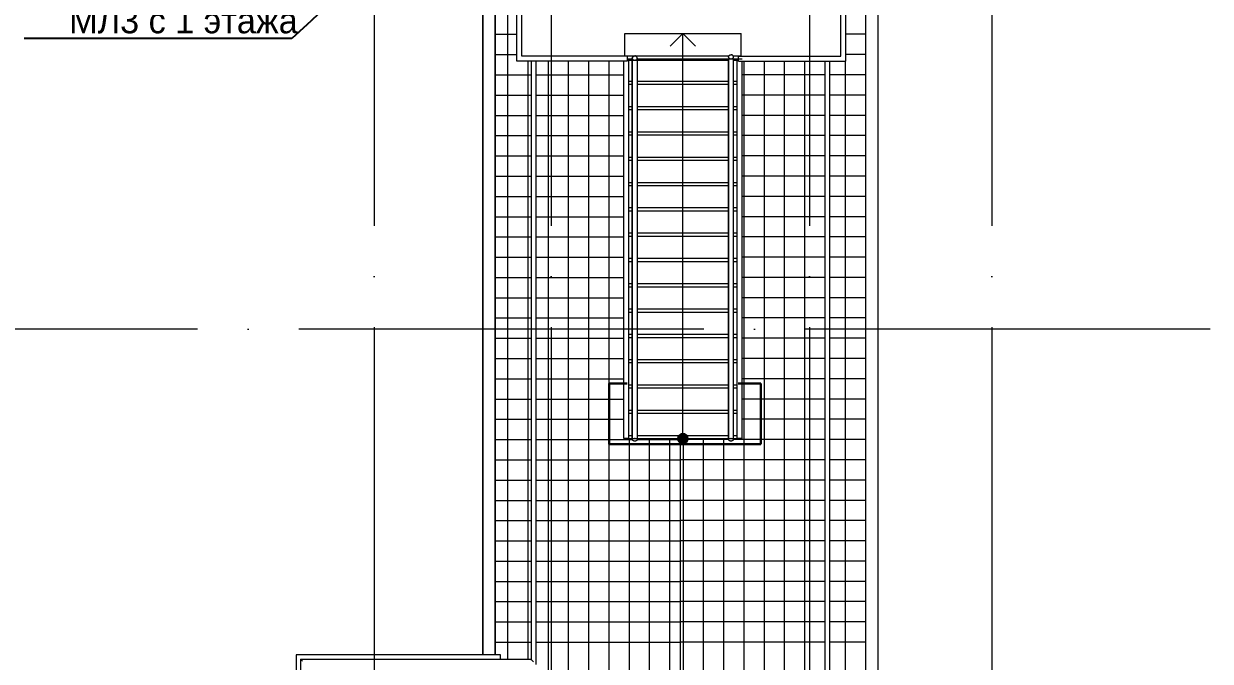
# Model space of a CAD drawing. Header units: millimetres. Extents: x -259793 to 503324, y -44556 to 93494.
# Drawn here: x 271437 to 283153, y 6288 to 12580 of the extents above; entities that cross this region are included whole.
import ezdxf
from ezdxf import colors
from ezdxf.entities.mleader import LeaderData, LeaderLine
from ezdxf.math import Vec2, Vec3

# ---------------------------------------------------------------- set-up
doc = ezdxf.new("R2010")
doc.units = ezdxf.units.MM
doc.linetypes.add('ADSK_Линия сетки', pattern=[25, 20, -2.5, 0, -2.5])
for name, color, linetype, lineweight in [('RC-Выноски', 7, 'Continuous', 0), ('Крыша', 7, 'Continuous', 9), ('Крыша штриховка', 7, 'Continuous', 9), ('Лестницы', 252, 'Continuous', 9), ('Линии', 7, 'Continuous', 9), ('Ограждение', 252, 'Continuous', 9), ('Оси', 252, 'Continuous', 9), ('Перекрытие', 252, 'Continuous', 18), ('Стрелки вверх', 7, 'Continuous', 18)]:
    doc.layers.add(name, color=color, linetype=linetype, lineweight=lineweight)
doc.styles.add('Mipgost_5', font='', dxfattribs={"height": 250})
doc.styles.get('Mipgost_5').set_extended_font_data('Mipgost')

# ---------------------------------------------------------------- blocks, each defined once
blk = doc.blocks.new('_None')
blk = doc.blocks.new('3 этаж')
at = {"layer": 'Стрелки вверх', "true_color": 0x636466}
h = blk.add_hatch(color=251, dxfattribs=at)
edge = h.paths.add_edge_path()
edge.add_arc((277946, 8485), 50, 0, 360)
blk.add_hatch(color=251, dxfattribs=at).paths.add_polyline_path([(277946, 8435), (277973, 8442), (277991, 8464), (277995, 8492), (277984, 8517), (277960, 8533), (277932, 8533), (277908, 8517), (277896, 8492), (277900, 8464), (277919, 8442)])
at = {"layer": 'Крыша', "color": 251, "true_color": 0x636466}
for p, q in [((275969, 13435), (275969, 6351)), ((275971, 6351), (275971, 13435)), ((276092, 6351), (276092, 13435)), ((276094, 6351), (276094, 13435)), ((279748, 13435), (279748, 2739)), ((279750, 13435), (279750, 2741)), ((279871, 13435), (279871, 2862)), ((279873, 2864), (279873, 13435)), ((277921, -2256), (277921, 8485))]:
    blk.add_line(p, q, dxfattribs=at)
at = {"layer": 'Крыша штриховка', "color": 251, "linetype": 'Continuous', "true_color": 0x636466}
for p, q in [((276214, 13435), (276214, 6306)), ((276094, 12476), (276306, 12476)), ((279748, 12476), (279556, 12476)), ((276094, 12276), (276306, 12276)), ((276414, 12210), (276414, 6307)), ((276614, 12210), (276614, -2256)), ((276814, 12210), (276814, -2256)), ((277014, 12210), (277014, -2256)), ((277214, 12210), (277214, -2256)), ((278550, 1987), (278550, 12210)), ((278750, 2112), (278750, 12210)), ((278950, 2238), (278950, 12210)), ((279150, 2363), (279150, 12210)), ((279550, 2614), (279550, 12210)), ((279748, 12276), (279556, 12276)), ((276094, 12076), (276446, 12076)), ((276496, 12076), (277361, 12076)), ((279346, 12076), (278531, 12076)), ((279748, 12076), (279396, 12076)), ((276094, 11876), (276446, 11876)), ((276496, 11876), (277361, 11876)), ((279346, 11876), (278531, 11876)), ((279748, 11876), (279396, 11876)), ((276094, 11676), (276446, 11676)), ((276496, 11676), (277361, 11676)), ((279346, 11676), (278531, 11676)), ((279748, 11676), (279396, 11676)), ((276094, 11476), (276446, 11476)), ((276496, 11476), (277361, 11476)), ((279346, 11476), (278531, 11476)), ((279748, 11476), (279396, 11476)), ((276094, 11276), (276446, 11276)), ((276496, 11276), (277361, 11276)), ((279346, 11276), (278531, 11276)), ((279748, 11276), (279396, 11276)), ((276094, 11076), (276446, 11076)), ((276496, 11076), (277361, 11076)), ((279346, 11076), (278531, 11076)), ((279748, 11076), (279396, 11076)), ((276094, 10876), (276446, 10876)), ((276496, 10876), (277361, 10876)), ((279346, 10876), (278531, 10876)), ((279748, 10876), (279396, 10876)), ((276094, 10676), (276446, 10676)), ((276496, 10676), (277361, 10676)), ((279346, 10676), (278531, 10676)), ((279748, 10676), (279396, 10676)), ((276094, 10476), (276446, 10476)), ((276496, 10476), (277361, 10476)), ((279346, 10476), (278531, 10476)), ((279748, 10476), (279396, 10476)), ((276094, 10276), (276446, 10276)), ((276496, 10276), (277361, 10276)), ((279346, 10276), (278531, 10276)), ((279748, 10276), (279396, 10276)), ((276094, 10076), (276446, 10076)), ((276495, 10076), (277361, 10076)), ((279346, 10076), (278531, 10076)), ((279748, 10076), (279396, 10076)), ((276094, 9876), (276446, 9876)), ((276495, 9876), (277361, 9876)), ((279346, 9876), (278531, 9876)), ((279748, 9876), (279396, 9876)), ((276094, 9676), (276446, 9676)), ((276495, 9676), (277361, 9676)), ((279346, 9676), (278531, 9676)), ((279748, 9676), (279396, 9676)), ((276094, 9476), (276446, 9476)), ((276495, 9476), (277361, 9476)), ((279346, 9476), (278531, 9476)), ((279748, 9476), (279396, 9476)), ((276094, 9276), (276446, 9276)), ((276495, 9276), (277361, 9276)), ((279346, 9276), (278531, 9276)), ((279748, 9276), (279396, 9276)), ((276094, 9076), (276446, 9076)), ((276495, 9076), (277361, 9076)), ((279346, 9076), (278531, 9076)), ((279748, 9076), (279396, 9076)), ((276094, 8876), (276446, 8876)), ((276495, 8876), (277361, 8876)), ((279346, 8876), (278531, 8876)), ((279748, 8876), (279396, 8876)), ((276094, 8676), (276446, 8676)), ((276495, 8676), (277361, 8676)), ((279346, 8676), (278531, 8676)), ((279748, 8676), (279396, 8676)), ((276094, 8476), (276446, 8476)), ((276495, 8476), (277449, 8476)), ((277414, 8485), (277414, -2256)), ((277492, 8476), (277921, 8476)), ((277614, 8484), (277614, -2256)), ((277814, 8484), (277814, -2256)), ((278399, 8476), (277921, 8476)), ((277950, 1610), (277950, 8485)), ((278150, 1735), (278150, 8485)), ((278350, 1861), (278350, 8485)), ((279346, 8476), (278442, 8476)), ((279748, 8476), (279396, 8476)), ((276094, 8276), (276446, 8276)), ((276495, 8276), (277921, 8276)), ((279346, 8276), (277921, 8276)), ((279748, 8276), (279396, 8276)), ((276094, 8076), (276446, 8076)), ((276495, 8076), (277921, 8076)), ((279346, 8076), (277921, 8076)), ((279748, 8076), (279396, 8076)), ((276094, 7876), (276446, 7876)), ((276495, 7876), (277921, 7876)), ((279346, 7876), (277921, 7876)), ((279748, 7876), (279396, 7876)), ((276094, 7676), (276446, 7676)), ((276495, 7676), (277921, 7676)), ((279346, 7676), (277921, 7676)), ((279748, 7676), (279396, 7676)), ((276094, 7476), (276446, 7476)), ((276495, 7476), (277921, 7476)), ((279346, 7476), (277921, 7476)), ((279748, 7476), (279396, 7476)), ((276094, 7276), (276446, 7276)), ((276495, 7276), (277921, 7276)), ((279346, 7276), (277921, 7276)), ((279748, 7276), (279396, 7276)), ((276094, 7076), (276446, 7076)), ((276495, 7076), (277921, 7076)), ((279346, 7076), (277921, 7076)), ((279748, 7076), (279396, 7076)), ((276094, 6876), (276446, 6876)), ((276495, 6876), (277921, 6876)), ((279346, 6876), (277921, 6876)), ((279748, 6876), (279396, 6876)), ((276094, 6676), (276446, 6676)), ((276495, 6676), (277921, 6676)), ((279346, 6676), (277921, 6676)), ((279748, 6676), (279396, 6676)), ((276094, 6476), (276446, 6476)), ((276495, 6476), (277921, 6476)), ((279346, 6476), (277921, 6476)), ((279748, 6476), (279396, 6476))]:
    blk.add_line(p, q, dxfattribs=at)
at = {"layer": 'Лестницы', "color": 251, "true_color": 0x636466}
for p, q in [((277371, 12485), (278521, 12485)), ((277371, 12260), (277371, 12485)), ((278521, 12260), (278521, 12485)), ((277371, 12265), (278401, 12265)), ((277396, 12235), (277447, 12235)), ((277411, 12222), (277446, 12222)), ((277495, 12235), (278396, 12235)), ((277496, 12222), (278396, 12222)), ((278440, 12265), (278521, 12265)), ((278446, 12235), (278481, 12235)), ((278446, 12222), (278481, 12222)), ((277411, 12015), (277446, 12015)), ((277411, 11985), (277446, 11985)), ((277496, 12015), (278396, 12015)), ((277496, 11985), (278396, 11985)), ((278446, 12015), (278481, 12015)), ((278446, 11985), (278481, 11985)), ((277411, 11765), (277446, 11765)), ((277411, 11735), (277446, 11735)), ((277496, 11765), (278396, 11765)), ((277496, 11735), (278396, 11735)), ((278446, 11765), (278481, 11765)), ((278446, 11735), (278481, 11735)), ((277411, 11515), (277446, 11515)), ((277411, 11485), (277446, 11485)), ((277496, 11515), (278396, 11515)), ((277496, 11485), (278396, 11485)), ((278446, 11515), (278481, 11515)), ((278446, 11485), (278481, 11485)), ((277411, 11265), (277446, 11265)), ((277496, 11265), (278396, 11265)), ((278446, 11265), (278481, 11265)), ((277411, 11235), (277446, 11235)), ((277496, 11235), (278396, 11235)), ((278446, 11235), (278481, 11235)), ((277411, 11015), (277446, 11015)), ((277496, 11015), (278396, 11015)), ((278446, 11015), (278481, 11015)), ((277411, 10985), (277446, 10985)), ((277496, 10985), (278396, 10985)), ((278446, 10985), (278481, 10985)), ((277411, 10765), (277446, 10765)), ((277411, 10735), (277446, 10735)), ((277496, 10765), (278396, 10765)), ((277496, 10735), (278396, 10735)), ((278446, 10765), (278481, 10765)), ((278446, 10735), (278481, 10735)), ((277411, 10515), (277446, 10515)), ((277411, 10485), (277446, 10485)), ((277496, 10515), (278396, 10515)), ((277496, 10485), (278396, 10485)), ((278446, 10515), (278481, 10515)), ((278446, 10485), (278481, 10485)), ((277411, 10265), (277446, 10265)), ((277411, 10235), (277446, 10235)), ((277496, 10265), (278396, 10265)), ((277496, 10235), (278396, 10235)), ((278446, 10265), (278481, 10265)), ((278446, 10235), (278481, 10235)), ((277411, 10015), (277446, 10015)), ((277411, 9985), (277446, 9985)), ((277496, 10015), (278396, 10015)), ((277496, 9985), (278396, 9985)), ((278446, 10015), (278481, 10015)), ((278446, 9985), (278481, 9985)), ((277411, 9765), (277446, 9765)), ((277411, 9735), (277446, 9735)), ((277496, 9765), (278396, 9765)), ((277496, 9735), (278396, 9735)), ((278446, 9765), (278481, 9765)), ((278446, 9735), (278481, 9735)), ((277411, 9515), (277446, 9515)), ((277496, 9515), (278396, 9515)), ((278446, 9515), (278481, 9515)), ((277411, 9485), (277446, 9485)), ((277496, 9485), (278396, 9485)), ((278446, 9485), (278481, 9485)), ((277411, 9265), (277446, 9265)), ((277496, 9265), (278396, 9265)), ((278446, 9265), (278481, 9265)), ((277411, 9235), (277446, 9235)), ((277496, 9235), (278396, 9235)), ((278446, 9235), (278481, 9235)), ((277411, 9015), (277446, 9015)), ((277411, 8985), (277446, 8985)), ((277496, 9015), (278396, 9015)), ((277496, 8985), (278396, 8985)), ((278446, 9015), (278481, 9015)), ((278446, 8985), (278481, 8985)), ((277411, 8765), (277446, 8765)), ((277411, 8735), (277446, 8735)), ((277496, 8765), (278396, 8765)), ((277496, 8735), (278396, 8735)), ((278446, 8765), (278481, 8765)), ((278446, 8735), (278481, 8735)), ((277411, 8515), (277446, 8515)), ((277411, 8485), (277446, 8485)), ((277496, 8515), (278396, 8515)), ((277496, 8485), (278396, 8485)), ((278446, 8515), (278481, 8515)), ((278446, 8485), (278481, 8485))]:
    blk.add_line(p, q, dxfattribs=at)
at = {"layer": 'Линии', "color": 251, "lineweight": 30, "ltscale": 200, "true_color": 0x636466}
for p, q in [((277216, 9030), (277216, 8430)), ((277216, 9030), (277396, 9030)), ((278716, 9030), (278490, 9030)), ((278716, 8430), (278716, 9030)), ((277216, 8430), (278716, 8430))]:
    blk.add_line(p, q, dxfattribs=at)
at = {"layer": 'Ограждение', "color": 251, "true_color": 0x636466}
for p, q in [((276306, 12210), (276306, 13435)), ((276356, 12260), (276356, 13435)), ((279506, 12260), (279506, 13435)), ((279556, 12210), (279556, 13435)), ((277396, 12210), (276306, 12210)), ((277396, 12260), (276356, 12260)), ((276446, 12210), (276446, 6307)), ((276496, 6257), (276496, 12210)), ((277361, 8485), (277361, 12210)), ((277396, 12260), (277396, 12210)), ((277396, 12222), (277411, 12222)), ((277411, 8485), (277411, 12222)), ((277446, 12242), (277447, 12244)), ((277446, 12240), (277446, 12242)), ((277446, 12239), (277446, 12240)), ((277446, 12237), (277446, 12239)), ((277446, 12222), (277446, 8485)), ((277446, 12222), (277496, 12222)), ((277446, 8485), (277446, 12222)), ((277447, 12245), (277448, 12247)), ((277447, 12244), (277447, 12245)), ((277448, 12248), (277449, 12249)), ((277448, 12247), (277448, 12248)), ((277449, 12249), (277450, 12250)), ((277450, 12252), (277451, 12253)), ((277450, 12250), (277450, 12252)), ((277451, 12253), (277452, 12253)), ((277452, 12253), (277453, 12254)), ((277453, 12255), (277454, 12256)), ((277453, 12254), (277453, 12255)), ((277454, 12256), (277455, 12257)), ((277455, 12257), (277456, 12257)), ((277456, 12257), (277457, 12258)), ((277457, 12258), (277458, 12259)), ((277457, 12258), (277457, 12258)), ((277458, 12259), (277459, 12259)), ((277459, 12259), (277460, 12260)), ((277460, 12260), (277460, 12260)), ((277460, 12260), (277461, 12260)), ((277461, 12260), (277462, 12260)), ((277462, 12260), (277462, 12261)), ((277462, 12261), (277463, 12261)), ((277463, 12261), (277464, 12261)), ((277464, 12261), (277465, 12262)), ((277464, 12261), (277464, 12261)), ((277465, 12262), (277466, 12262)), ((277466, 12262), (277466, 12262)), ((277466, 12262), (277467, 12262)), ((277467, 12262), (277468, 12262)), ((277468, 12262), (277468, 12262)), ((277468, 12262), (277469, 12262)), ((277469, 12262), (277469, 12262)), ((277469, 12262), (277470, 12262)), ((277469, 12222), (277471, 12222)), ((277470, 12262), (277471, 12262)), ((277471, 12262), (277471, 12262)), ((277472, 12262), (277471, 12262)), ((277471, 12262), (277471, 12262)), ((277471, 12222), (277473, 12222)), ((277473, 12262), (277472, 12262)), ((277472, 12262), (277472, 12262)), ((277474, 12262), (277473, 12262)), ((277473, 12262), (277473, 12262)), ((277475, 12262), (277474, 12262)), ((277476, 12262), (277475, 12262)), ((277475, 12262), (277475, 12262)), ((277477, 12262), (277476, 12262)), ((277477, 12261), (277477, 12262)), ((277478, 12261), (277477, 12261)), ((277479, 12261), (277478, 12261)), ((277478, 12261), (277478, 12261)), ((277480, 12260), (277479, 12261)), ((277481, 12260), (277480, 12260)), ((277482, 12260), (277481, 12260)), ((277481, 12260), (277481, 12260)), ((277483, 12259), (277482, 12260)), ((277484, 12258), (277483, 12259)), ((277483, 12259), (277483, 12259)), ((277485, 12258), (277484, 12258)), ((277486, 12257), (277485, 12258)), ((277487, 12257), (277486, 12257)), ((277487, 12256), (277487, 12257)), ((277488, 12255), (277487, 12256)), ((277489, 12254), (277488, 12255)), ((277490, 12253), (277489, 12254)), ((277491, 12253), (277490, 12253)), ((277491, 12252), (277491, 12253)), ((277492, 12250), (277491, 12252)), ((277493, 12249), (277492, 12250)), ((277493, 12248), (277493, 12249)), ((277494, 12247), (277493, 12248)), ((277494, 12245), (277494, 12247)), ((277495, 12244), (277494, 12245)), ((277495, 12242), (277495, 12244)), ((277496, 12240), (277495, 12242)), ((277496, 12239), (277496, 12240)), ((277496, 12237), (277496, 12239)), ((277496, 8485), (277496, 12222)), ((277496, 8485), (277496, 12222)), ((278396, 12255), (278397, 12256)), ((278396, 12253), (278396, 12255)), ((278396, 12251), (278396, 12253)), ((278396, 12250), (278396, 12251)), ((278396, 12235), (278396, 8485)), ((278396, 12235), (278446, 12235)), ((278396, 8485), (278396, 12235)), ((278397, 12258), (278398, 12259)), ((278397, 12256), (278397, 12258)), ((278398, 12260), (278399, 12262)), ((278398, 12259), (278398, 12260)), ((278399, 12262), (278400, 12263)), ((278400, 12264), (278401, 12265)), ((278400, 12263), (278400, 12264)), ((278401, 12265), (278402, 12266)), ((278402, 12266), (278403, 12267)), ((278403, 12267), (278403, 12268)), ((278403, 12268), (278404, 12268)), ((278404, 12268), (278405, 12269)), ((278405, 12269), (278406, 12270)), ((278406, 12270), (278407, 12270)), ((278407, 12270), (278407, 12271)), ((278407, 12271), (278408, 12271)), ((278408, 12271), (278409, 12272)), ((278409, 12272), (278410, 12272)), ((278410, 12272), (278411, 12273)), ((278410, 12272), (278410, 12272)), ((278411, 12273), (278412, 12273)), ((278412, 12273), (278412, 12273)), ((278412, 12273), (278413, 12273)), ((278413, 12273), (278414, 12274)), ((278414, 12274), (278414, 12274)), ((278414, 12274), (278415, 12274)), ((278415, 12274), (278416, 12274)), ((278416, 12274), (278416, 12274)), ((278416, 12274), (278417, 12274)), ((278417, 12274), (278418, 12274)), ((278418, 12274), (278418, 12275)), ((278418, 12275), (278419, 12275)), ((278419, 12275), (278419, 12275)), ((278419, 12275), (278420, 12275)), ((278419, 12235), (278421, 12235)), ((278420, 12275), (278421, 12275)), ((278421, 12275), (278421, 12275)), ((278422, 12275), (278421, 12275)), ((278421, 12275), (278421, 12275)), ((278421, 12235), (278423, 12235)), ((278423, 12275), (278422, 12275)), ((278422, 12275), (278422, 12275)), ((278424, 12274), (278423, 12275)), ((278423, 12275), (278423, 12275)), ((278425, 12274), (278424, 12274)), ((278426, 12274), (278425, 12274)), ((278425, 12274), (278425, 12274)), ((278427, 12274), (278426, 12274)), ((278428, 12274), (278427, 12274)), ((278427, 12274), (278427, 12274)), ((278428, 12273), (278428, 12274)), ((278429, 12273), (278428, 12273)), ((278430, 12273), (278429, 12273)), ((278431, 12273), (278430, 12273)), ((278431, 12272), (278431, 12273)), ((278432, 12272), (278431, 12272)), ((278433, 12272), (278432, 12272)), ((278433, 12271), (278433, 12272)), ((278434, 12271), (278433, 12271)), ((278435, 12270), (278434, 12271)), ((278436, 12270), (278435, 12270)), ((278437, 12269), (278436, 12270)), ((278437, 12268), (278437, 12269)), ((278438, 12268), (278437, 12268)), ((278439, 12267), (278438, 12268)), ((278440, 12266), (278439, 12267)), ((278441, 12265), (278440, 12266)), ((278441, 12264), (278441, 12265)), ((278442, 12263), (278441, 12264)), ((278443, 12262), (278442, 12263)), ((278443, 12260), (278443, 12262)), ((278444, 12259), (278443, 12260)), ((278444, 12258), (278444, 12259)), ((278445, 12256), (278444, 12258)), ((278445, 12255), (278445, 12256)), ((278446, 12253), (278445, 12255)), ((278446, 12251), (278446, 12253)), ((278446, 12250), (278446, 12251)), ((278446, 8485), (278446, 12235)), ((278446, 8485), (278446, 12235)), ((278481, 12235), (278531, 12235)), ((278481, 8485), (278481, 12235)), ((278496, 12260), (279506, 12260)), ((278496, 12210), (278496, 12260)), ((278496, 12210), (279556, 12210)), ((278531, 8485), (278531, 12210)), ((279346, 12210), (279346, 2501)), ((279396, 2501), (279396, 12210)), ((277411, 8485), (277361, 8485)), ((277446, 8500), (277446, 8499)), ((277446, 8499), (277446, 8497)), ((277446, 8497), (277446, 8496)), ((277446, 8496), (277446, 8495)), ((277446, 8495), (277446, 8494)), ((277446, 8494), (277446, 8493)), ((277446, 8493), (277446, 8492)), ((277446, 8492), (277446, 8491)), ((277446, 8491), (277446, 8491)), ((277446, 8491), (277446, 8490)), ((277446, 8490), (277446, 8489)), ((277446, 8489), (277446, 8488)), ((277446, 8488), (277446, 8488)), ((277446, 8488), (277446, 8487)), ((277446, 8487), (277446, 8488)), ((277446, 8487), (277446, 8487)), ((277446, 8487), (277446, 8486)), ((277446, 8486), (277446, 8487)), ((277446, 8487), (277446, 8487)), ((277446, 8486), (277446, 8486)), ((277446, 8486), (277446, 8486)), ((277446, 8486), (277446, 8485)), ((277446, 8485), (277446, 8486)), ((277446, 8486), (277446, 8486)), ((277446, 8486), (277446, 8486)), ((277446, 8484), (277446, 8485)), ((277446, 8485), (277446, 8485)), ((277446, 8485), (277446, 8485)), ((277446, 8485), (277446, 8485)), ((277446, 8485), (277446, 8485)), ((277446, 8485), (277446, 8485)), ((277446, 8485), (277446, 8485)), ((277446, 8485), (277446, 8485)), ((277446, 8485), (277446, 8485)), ((277446, 8485), (277496, 8485)), ((277446, 8483), (277446, 8484)), ((277446, 8482), (277446, 8483)), ((277446, 8481), (277446, 8482)), ((277446, 8480), (277446, 8481)), ((277447, 8479), (277446, 8480)), ((277447, 8478), (277447, 8479)), ((277447, 8477), (277447, 8478)), ((277447, 8476), (277447, 8477)), ((277448, 8475), (277447, 8476)), ((277448, 8474), (277448, 8475)), ((277449, 8473), (277448, 8474)), ((277449, 8472), (277449, 8473)), ((277450, 8471), (277449, 8472)), ((277451, 8470), (277450, 8471)), ((277450, 8471), (277450, 8471)), ((277452, 8469), (277451, 8470)), ((277452, 8468), (277452, 8469)), ((277453, 8467), (277452, 8468)), ((277454, 8467), (277453, 8467)), ((277454, 8466), (277454, 8467)), ((277455, 8465), (277454, 8466)), ((277456, 8465), (277455, 8465)), ((277457, 8464), (277456, 8465)), ((277458, 8464), (277457, 8464)), ((277458, 8463), (277458, 8464)), ((277459, 8463), (277458, 8463)), ((277460, 8462), (277459, 8463)), ((277461, 8462), (277460, 8462)), ((277462, 8461), (277461, 8462)), ((277463, 8461), (277462, 8461)), ((277464, 8461), (277463, 8461)), ((277465, 8461), (277464, 8461)), ((277466, 8460), (277465, 8461)), ((277467, 8460), (277466, 8460)), ((277468, 8460), (277467, 8460)), ((277469, 8460), (277468, 8460)), ((277471, 8485), (277469, 8485)), ((277470, 8460), (277469, 8460)), ((277471, 8460), (277470, 8460)), ((277473, 8485), (277471, 8485)), ((277472, 8460), (277471, 8460)), ((277471, 8460), (277471, 8460)), ((277473, 8460), (277472, 8460)), ((277474, 8460), (277473, 8460)), ((277475, 8460), (277474, 8460)), ((277476, 8460), (277475, 8460)), ((277477, 8461), (277476, 8460)), ((277478, 8461), (277477, 8461)), ((277479, 8461), (277478, 8461)), ((277480, 8462), (277479, 8461)), ((277481, 8462), (277480, 8462)), ((277482, 8462), (277481, 8462)), ((277483, 8463), (277482, 8462)), ((277484, 8464), (277483, 8463)), ((277483, 8463), (277483, 8463)), ((277485, 8464), (277484, 8464)), ((277486, 8465), (277485, 8464)), ((277487, 8466), (277486, 8465)), ((277488, 8467), (277487, 8466)), ((277487, 8466), (277487, 8466)), ((277489, 8468), (277488, 8467)), ((277490, 8468), (277489, 8468)), ((277491, 8470), (277490, 8469)), ((277490, 8469), (277490, 8468)), ((277492, 8472), (277491, 8471)), ((277491, 8471), (277491, 8470)), ((277493, 8473), (277492, 8472)), ((277492, 8472), (277492, 8472)), ((277494, 8475), (277493, 8474)), ((277493, 8474), (277493, 8473)), ((277495, 8477), (277494, 8476)), ((277494, 8476), (277494, 8475)), ((277496, 8482), (277495, 8481)), ((277495, 8481), (277495, 8480)), ((277495, 8480), (277495, 8479)), ((277495, 8479), (277495, 8478)), ((277495, 8478), (277495, 8477)), ((277496, 8498), (277496, 8500)), ((277496, 8500), (277496, 8500)), ((277496, 8497), (277496, 8498)), ((277496, 8496), (277496, 8497)), ((277496, 8495), (277496, 8496)), ((277496, 8494), (277496, 8495)), ((277496, 8493), (277496, 8494)), ((277496, 8492), (277496, 8493)), ((277496, 8491), (277496, 8492)), ((277496, 8490), (277496, 8491)), ((277496, 8491), (277496, 8491)), ((277496, 8489), (277496, 8490)), ((277496, 8488), (277496, 8489)), ((277496, 8488), (277496, 8487)), ((277496, 8487), (277496, 8488)), ((277496, 8488), (277496, 8488)), ((277496, 8487), (277496, 8487)), ((277496, 8487), (277496, 8486)), ((277496, 8486), (277496, 8487)), ((277496, 8487), (277496, 8487)), ((277496, 8486), (277496, 8486)), ((277496, 8486), (277496, 8485)), ((277496, 8485), (277496, 8486)), ((277496, 8486), (277496, 8486)), ((277496, 8486), (277496, 8486)), ((277496, 8485), (277496, 8484)), ((277496, 8485), (277496, 8485)), ((277496, 8485), (277496, 8485)), ((277496, 8485), (277496, 8485)), ((277496, 8485), (277496, 8485)), ((277496, 8485), (277496, 8485)), ((277496, 8485), (277496, 8485)), ((277496, 8485), (277496, 8485)), ((277496, 8485), (277496, 8485)), ((277496, 8484), (277496, 8483)), ((277496, 8483), (277496, 8482)), ((278396, 8500), (278396, 8499)), ((278396, 8499), (278396, 8497)), ((278396, 8497), (278396, 8496)), ((278396, 8496), (278396, 8495)), ((278396, 8495), (278396, 8494)), ((278396, 8494), (278396, 8493)), ((278396, 8493), (278396, 8492)), ((278396, 8492), (278396, 8491)), ((278396, 8491), (278396, 8491)), ((278396, 8491), (278396, 8490)), ((278396, 8490), (278396, 8489)), ((278396, 8489), (278396, 8488)), ((278396, 8488), (278396, 8488)), ((278396, 8488), (278396, 8487)), ((278396, 8487), (278396, 8488)), ((278396, 8487), (278396, 8487)), ((278396, 8487), (278396, 8486)), ((278396, 8486), (278396, 8487)), ((278396, 8487), (278396, 8487)), ((278396, 8486), (278396, 8486)), ((278396, 8486), (278396, 8486)), ((278396, 8486), (278396, 8485)), ((278396, 8485), (278396, 8486)), ((278396, 8486), (278396, 8486)), ((278396, 8486), (278396, 8486)), ((278396, 8484), (278396, 8485)), ((278396, 8485), (278396, 8485)), ((278396, 8485), (278396, 8485)), ((278396, 8485), (278396, 8485)), ((278396, 8485), (278396, 8485)), ((278396, 8485), (278396, 8485)), ((278396, 8485), (278396, 8485)), ((278396, 8485), (278396, 8485)), ((278396, 8485), (278396, 8485)), ((278396, 8485), (278446, 8485)), ((278396, 8483), (278396, 8484)), ((278396, 8482), (278396, 8483)), ((278396, 8481), (278396, 8482)), ((278396, 8480), (278396, 8481)), ((278397, 8479), (278396, 8480)), ((278397, 8478), (278397, 8479)), ((278397, 8477), (278397, 8478)), ((278397, 8476), (278397, 8477)), ((278398, 8475), (278397, 8476)), ((278398, 8474), (278398, 8475)), ((278399, 8473), (278398, 8474)), ((278399, 8472), (278399, 8473)), ((278400, 8471), (278399, 8472)), ((278401, 8470), (278400, 8471)), ((278400, 8471), (278400, 8471)), ((278402, 8469), (278401, 8470)), ((278402, 8468), (278402, 8469)), ((278403, 8467), (278402, 8468)), ((278404, 8467), (278403, 8467)), ((278404, 8466), (278404, 8467)), ((278405, 8465), (278404, 8466)), ((278406, 8465), (278405, 8465)), ((278407, 8464), (278406, 8465)), ((278408, 8464), (278407, 8464)), ((278408, 8463), (278408, 8464)), ((278409, 8463), (278408, 8463)), ((278410, 8462), (278409, 8463)), ((278411, 8462), (278410, 8462)), ((278412, 8461), (278411, 8462)), ((278413, 8461), (278412, 8461)), ((278414, 8461), (278413, 8461)), ((278415, 8461), (278414, 8461)), ((278416, 8460), (278415, 8461)), ((278417, 8460), (278416, 8460)), ((278418, 8460), (278417, 8460)), ((278419, 8460), (278418, 8460)), ((278421, 8485), (278419, 8485)), ((278420, 8460), (278419, 8460)), ((278421, 8460), (278420, 8460)), ((278423, 8485), (278421, 8485)), ((278422, 8460), (278421, 8460)), ((278421, 8460), (278421, 8460)), ((278423, 8460), (278422, 8460)), ((278424, 8460), (278423, 8460)), ((278425, 8460), (278424, 8460)), ((278426, 8460), (278425, 8460)), ((278427, 8461), (278426, 8460)), ((278428, 8461), (278427, 8461)), ((278429, 8461), (278428, 8461)), ((278430, 8462), (278429, 8461)), ((278431, 8462), (278430, 8462)), ((278432, 8462), (278431, 8462)), ((278433, 8463), (278432, 8462)), ((278434, 8464), (278433, 8463)), ((278433, 8463), (278433, 8463)), ((278435, 8464), (278434, 8464)), ((278436, 8465), (278435, 8464)), ((278437, 8466), (278436, 8465)), ((278438, 8467), (278437, 8466)), ((278437, 8466), (278437, 8466)), ((278439, 8468), (278438, 8467)), ((278440, 8468), (278439, 8468)), ((278441, 8470), (278440, 8469)), ((278440, 8469), (278440, 8468)), ((278442, 8472), (278441, 8471)), ((278441, 8471), (278441, 8470)), ((278443, 8473), (278442, 8472)), ((278442, 8472), (278442, 8472)), ((278444, 8475), (278443, 8474)), ((278443, 8474), (278443, 8473)), ((278445, 8477), (278444, 8476)), ((278444, 8476), (278444, 8475)), ((278446, 8482), (278445, 8481)), ((278445, 8481), (278445, 8480)), ((278445, 8480), (278445, 8479)), ((278445, 8479), (278445, 8478)), ((278445, 8478), (278445, 8477)), ((278446, 8498), (278446, 8500)), ((278446, 8500), (278446, 8500)), ((278446, 8497), (278446, 8498)), ((278446, 8496), (278446, 8497)), ((278446, 8495), (278446, 8496)), ((278446, 8494), (278446, 8495)), ((278446, 8493), (278446, 8494)), ((278446, 8492), (278446, 8493)), ((278446, 8491), (278446, 8492)), ((278446, 8490), (278446, 8491)), ((278446, 8491), (278446, 8491)), ((278446, 8489), (278446, 8490)), ((278446, 8488), (278446, 8489)), ((278446, 8488), (278446, 8487)), ((278446, 8487), (278446, 8488)), ((278446, 8488), (278446, 8488)), ((278446, 8487), (278446, 8487)), ((278446, 8487), (278446, 8486)), ((278446, 8486), (278446, 8487)), ((278446, 8487), (278446, 8487)), ((278446, 8486), (278446, 8486)), ((278446, 8486), (278446, 8485)), ((278446, 8485), (278446, 8486)), ((278446, 8486), (278446, 8486)), ((278446, 8486), (278446, 8486)), ((278446, 8485), (278446, 8484)), ((278446, 8485), (278446, 8485)), ((278446, 8485), (278446, 8485)), ((278446, 8485), (278446, 8485)), ((278446, 8485), (278446, 8485)), ((278446, 8485), (278446, 8485)), ((278446, 8485), (278446, 8485)), ((278446, 8485), (278446, 8485)), ((278446, 8485), (278446, 8485)), ((278446, 8484), (278446, 8483)), ((278446, 8483), (278446, 8482)), ((278531, 8485), (278481, 8485)), ((274171, 6307), (274171, 4603)), ((274171, 6307), (274171, 6306)), ((276446, 6306), (274171, 6306)), ((274171, 6306), (274174, 6303)), ((274172, 6305), (274171, 6306)), ((274174, 6303), (274178, 6299)), ((274178, 6299), (274183, 6294)), ((274183, 6294), (274189, 6288)), ((276447, 6306), (276446, 6307)), ((276449, 6303), (276447, 6306)), ((276453, 6299), (276449, 6303)), ((276458, 6294), (276453, 6299)), ((276464, 6288), (276458, 6294)), ((276471, 6281), (276464, 6288))]:
    blk.add_line(p, q, dxfattribs=at)
for centre, start_param, end_param in [((277471, 12237), 2.995154, 4.712389), ((277471, 12237), 4.712389, 6.458417), ((278421, 12250), 2.995154, 4.712389), ((278421, 12250), 4.712389, 6.458417), ((277471, 8500), 4.637809, 4.712389), ((277471, 8500), 4.712389, 4.786969), ((278421, 8500), 4.637809, 4.712389), ((278421, 8500), 4.712389, 4.786969)]:
    blk.add_ellipse(centre, major_axis=(25, 0), ratio=0.605083, start_param=start_param, end_param=end_param, dxfattribs=at)
at = {"layer": 'Оси', "color": 251, "linetype": 'ADSK_Линия сетки', "ltscale": 200, "true_color": 0x636466}
for p, q in [((274896, 34587), (274896, -31390)), ((276646, 34587), (276646, -31390)), ((279196, 34587), (279196, -31390)), ((280996, 34587), (280996, -31390)), ((283153, 9567), (237074, 9567))]:
    blk.add_line(p, q, dxfattribs=at)
at = {"layer": 'Перекрытие', "color": 251, "true_color": 0x636466}
for p, q in [((276143, 6351), (274126, 6351)), ((274126, 6351), (274126, 4903)), ((276143, 6306), (276143, 6351))]:
    blk.add_line(p, q, dxfattribs=at)
at = {"layer": 'Стрелки вверх', "color": 251, "true_color": 0x636466}
for p, q in [((277946, 12485), (277821, 12360)), ((277946, 12235), (277946, 12485)), ((277946, 12485), (278071, 12360)), ((277946, 11985), (277946, 12222)), ((277946, 11735), (277946, 11985)), ((277946, 11485), (277946, 11735)), ((277946, 11235), (277946, 11485)), ((277946, 10985), (277946, 11235)), ((277946, 10735), (277946, 10985)), ((277946, 10485), (277946, 10735)), ((277946, 10235), (277946, 10485)), ((277946, 9985), (277946, 10235)), ((277946, 9735), (277946, 9985)), ((277946, 9485), (277946, 9735)), ((277946, 9235), (277946, 9485)), ((277946, 8985), (277946, 9235)), ((277946, 8735), (277946, 8985)), ((277946, 8485), (277946, 8735)), ((277908, 8517), (277896, 8492)), ((277896, 8492), (277900, 8464)), ((277900, 8464), (277919, 8442)), ((277932, 8533), (277908, 8517)), ((277919, 8442), (277946, 8435)), ((277960, 8533), (277932, 8533)), ((277946, 8435), (277973, 8442)), ((277984, 8517), (277960, 8533)), ((277973, 8442), (277991, 8464)), ((277995, 8492), (277984, 8517)), ((277991, 8464), (277995, 8492))]:
    blk.add_line(p, q, dxfattribs=at)
blk.add_circle((277946, 8485), 50, dxfattribs=at)

msp = doc.modelspace()

# ---------------------------------------------------------------- block references
msp.add_blockref('3 этаж', (0, 0))

# ---------------------------------------------------------------- next in the draw order: leaders
at = {"layer": 'RC-Выноски', "lineweight": 5}
ml = msp.add_multileader_mtext('Standard', dxfattribs=at)
ml.set_content('МЛ3 с 1 этажа', color=256, style='Mipgost_5')
ml.set_leader_properties()
ml.set_arrow_properties(name='NONE')
ml.build(insert=Vec2(0, 0))
ml.multileader.update_dxf_attribs({"has_text_frame": 1, "text_left_attachment_type": 6, "text_right_attachment_type": 6, "dogleg_length": 2, "arrow_head_size": 404, "scale": 100})
ctx = ml.context
ctx.base_point, ctx.scale, ctx.char_height, ctx.arrow_head_size, ctx.landing_gap_size, ctx.plane_origin = Vec3(271784.3597, 12435.44227), 100, 252.5, 404, 101, Vec3(-201037.21114, -430053.92824)
ctx.left_attachment, ctx.right_attachment = 6, 6
notes = []
notes.append((ctx, [(1, (1, 1, 0), (274082.83112, 12435.44227), (-1, 0), 202, [(0, [(275764.1913, 13976.35518)], 0, [])])]))
ctx.mtext.insert, ctx.mtext.flow_direction = Vec3(271885.3597, 12738.44227), 5
ctx.mtext.has_bg_fill, ctx.mtext.bg_color, ctx.mtext.bg_scale_factor, ctx.mtext.bg_transparency, ctx.mtext.use_window_bg_color = 1, -1027028792, 1.5, 0, 1
for ctx, leaders in notes:
    for number, flags, end, landing, length, lines in leaders:
        leader = LeaderData()
        leader.index, (leader.has_last_leader_line, leader.has_dogleg_vector, leader.attachment_direction) = number, flags
        leader.last_leader_point, leader.dogleg_vector, leader.dogleg_length = Vec3(end), Vec3(landing), length
        for number, points, colour, breaks in lines:
            line = LeaderLine()
            line.index, line.vertices, line.color, line.breaks = number, Vec3.list(points), colors.encode_raw_color(colour), breaks
            leader.lines.append(line)
        ctx.leaders.append(leader)

doc.saveas('drawing.dxf')
